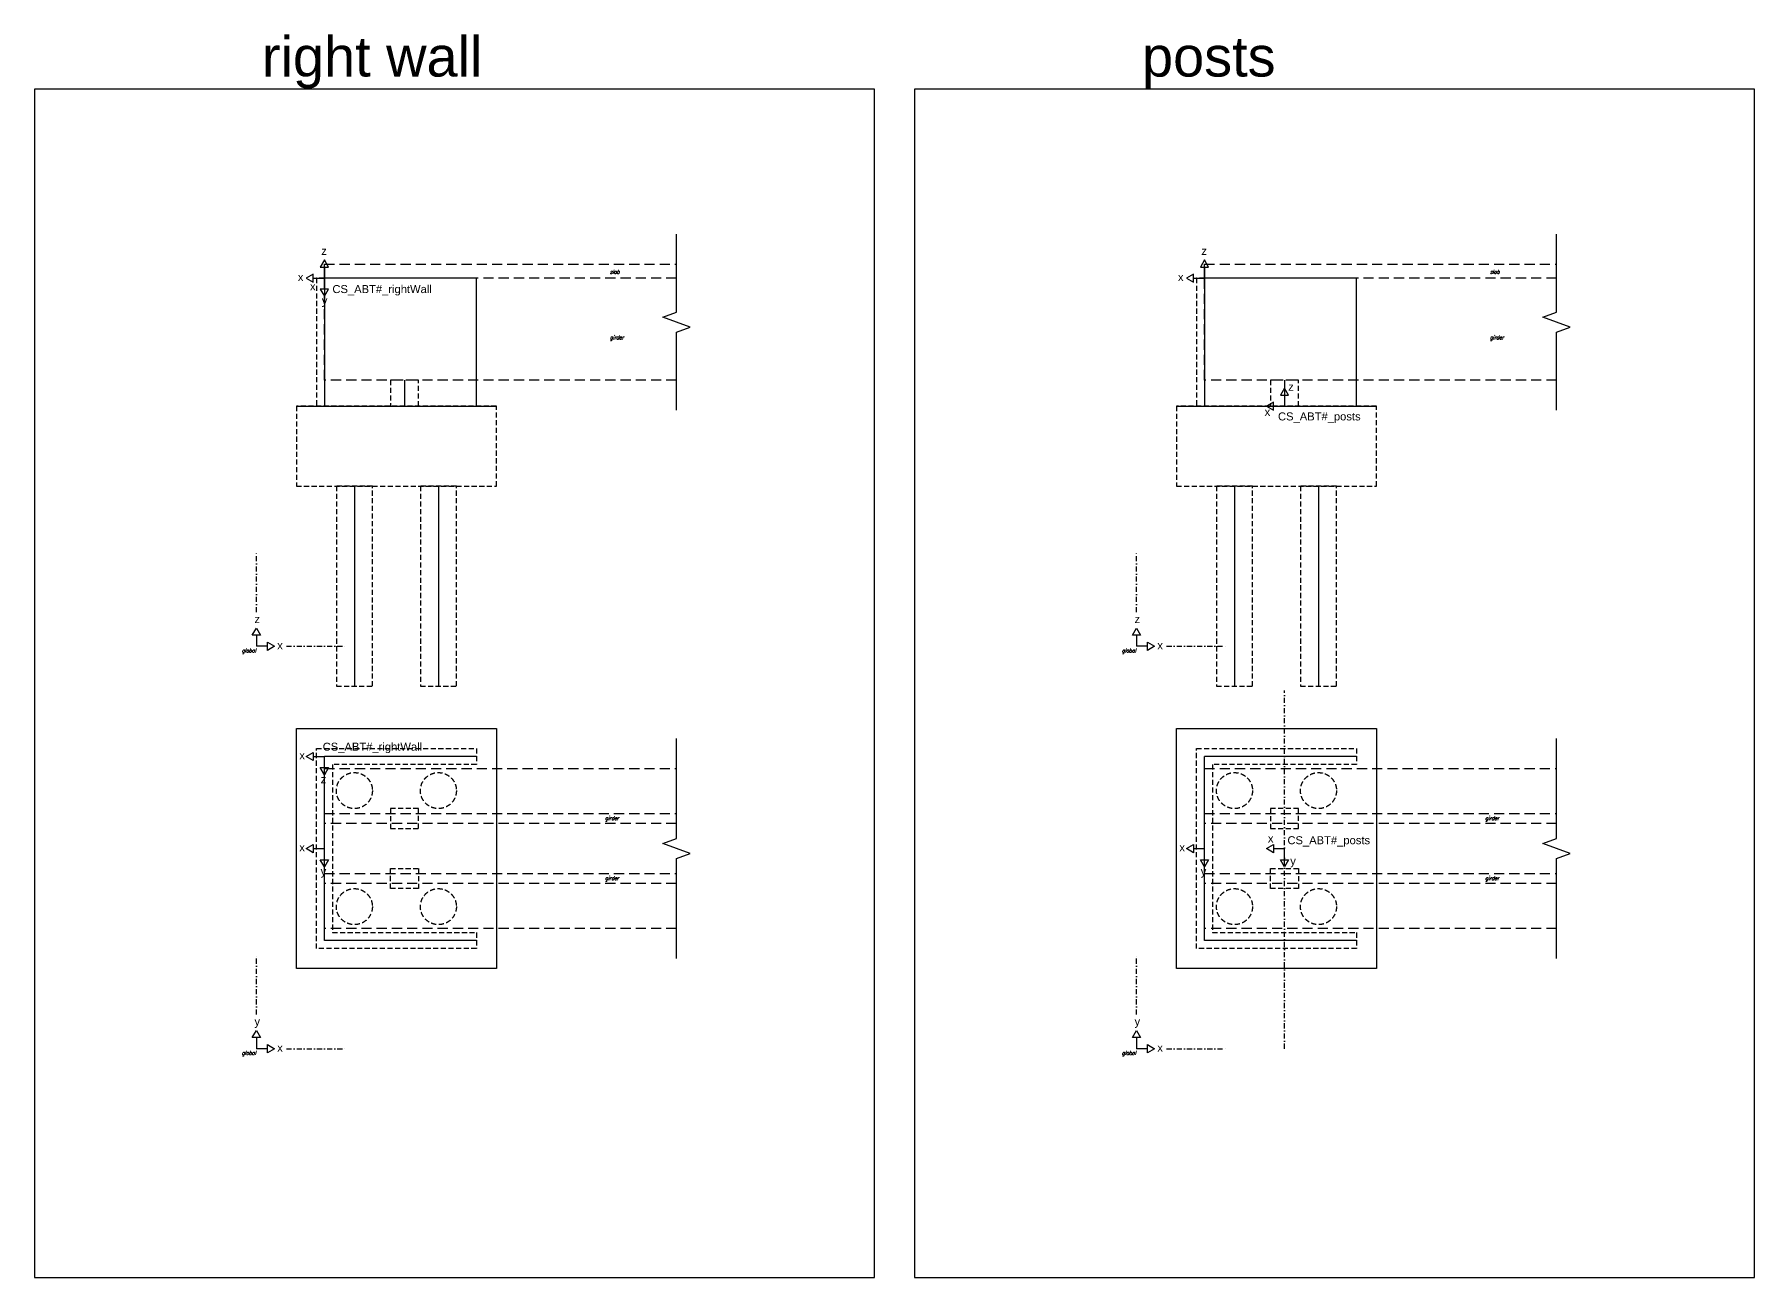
# Model space of a CAD drawing. Header units: millimetres. Extents: x 82860 to 279860, y -75608 to -21238.
# Drawn here: x 170860 to 213860, y -75608 to -44541 of the extents above; entities that cross this region are included whole.
import ezdxf

# ---------------------------------------------------------------- set-up
doc = ezdxf.new("R2010")
doc.units = ezdxf.units.MM
doc.linetypes.add('DASHDOT', pattern=[25.4, 12.7, -6.35, 0, -6.35])
doc.linetypes.add('DASHED', pattern=[19.05, 12.7, -6.35])
for name, color, linetype in [('01', 1, 'Continuous'), ('02', 2, 'Continuous'), ('04', 4, 'Continuous'), ('06', 6, 'Continuous'), ('07', 7, 'Continuous'), ('08', 8, 'Continuous'), ('09', 9, 'Continuous'), ('aux_lines', 30, 'Continuous'), ('Green_04_0.3mm', 106, 'Continuous'), ('Orange_04_0.3mm', 23, 'Continuous'), ('Orange_05_0.4mm', 24, 'Continuous')]:
    doc.layers.add(name, color=color, linetype=linetype)
doc.styles.add('Romans', font='romans.shx', dxfattribs={"width": 0.9, "height": 100})
doc.styles.get("Standard").update_dxf_attribs({"font": 'arial.ttf'})

msp = doc.modelspace()

# ---------------------------------------------------------------- linework, layer by layer
at = {"layer": '01'}
for p, q in [((180108.5, -53181), (180108.5, -53831)), ((202108.5, -53181), (202108.5, -53831))]:
    msp.add_line(p, q, dxfattribs=at)
at = {"layer": '02'}
for p, q in [((178858.5, -55831), (178858.5, -60831)), ((180958.5, -55831), (180958.5, -60831)), ((200858.5, -55831), (200858.5, -60831)), ((202958.5, -55831), (202958.5, -60831))]:
    msp.add_line(p, q, dxfattribs=at)
at = {"layer": '04'}
for p, q in [((177408.5, -53831), (182408.5, -53831)), ((199408.5, -53831), (204408.5, -53831)), ((181908.5, -62587.6), (178108.5, -62587.6)), ((178108.5, -67187.6), (178108.5, -62587.6)), ((203908.5, -62587.6), (200108.5, -62587.6)), ((200108.5, -67187.6), (200108.5, -62587.6)), ((181908.5, -67187.6), (178108.5, -67187.6)), ((203908.5, -67187.6), (200108.5, -67187.6))]:
    msp.add_line(p, q, dxfattribs=at)
for points in [[(178108.5, -53831), (181908.5, -53831), (181908.5, -50631), (178108.5, -50631)], [(200108.5, -53831), (203908.5, -53831), (203908.5, -50631), (200108.5, -50631)], [(182408.5, -61887.6), (182408.5, -67887.6), (177408.5, -67887.6), (177408.5, -61887.6)], [(204408.5, -61887.6), (204408.5, -67887.6), (199408.5, -67887.6), (199408.5, -61887.6)]]:
    msp.add_lwpolyline(points, close=True, dxfattribs=at)
at = {"layer": '06', "linetype": 'DASHDOT', "ltscale": 10}
for p, q in [((176408.5, -58977.9), (176408.5, -57477.9)), ((198408.5, -58977.9), (198408.5, -57477.9)), ((177161.7, -59831), (178661.7, -59831)), ((199161.7, -59831), (200661.7, -59831)), ((176408.5, -69034.4), (176408.5, -67534.4)), ((198408.5, -69034.4), (198408.5, -67534.4)), ((177161.7, -69887.6), (178661.7, -69887.6)), ((199161.7, -69887.6), (200661.7, -69887.6))]:
    msp.add_line(p, q, dxfattribs=at)
at = {"layer": '06'}
for p, q in [((176408.5, -59554.3), (176408.5, -59831)), ((198408.5, -59554.3), (198408.5, -59831)), ((176685.2, -59831), (176408.5, -59831)), ((198685.2, -59831), (198408.5, -59831)), ((176408.5, -69610.9), (176408.5, -69887.6)), ((198408.5, -69610.9), (198408.5, -69887.6)), ((176685.2, -69887.6), (176408.5, -69887.6)), ((198685.2, -69887.6), (198408.5, -69887.6))]:
    msp.add_line(p, q, dxfattribs=at)
for points in [[(176408.5, -59377.9), (176510.4, -59554.3), (176306.7, -59554.3)], [(176861.7, -59831), (176685.2, -59932.9), (176685.2, -59729.1)], [(198408.5, -59377.9), (198510.4, -59554.3), (198306.7, -59554.3)], [(198861.7, -59831), (198685.2, -59932.9), (198685.2, -59729.1)], [(176408.5, -69434.4), (176510.4, -69610.9), (176306.7, -69610.9)], [(198408.5, -69434.4), (198510.4, -69610.9), (198306.7, -69610.9)], [(176861.7, -69887.6), (176685.2, -69989.4), (176685.2, -69785.7)], [(198861.7, -69887.6), (198685.2, -69989.4), (198685.2, -69785.7)]]:
    msp.add_lwpolyline(points, close=True, dxfattribs=at)
at = {"layer": '07', "linetype": 'DASHDOT', "ltscale": 10}
msp.add_line((202108.5, -69887.6), (202108.5, -60937.6), dxfattribs=at)
at = {"layer": '08', "linetype": 'Continuous', "transparency": 33554483}
for points in [[(186908.5, -53931), (186908.5, -51981), (187252, -51856), (186565.1, -51606), (186908.5, -51481), (186908.5, -49531)], [(208908.5, -53931), (208908.5, -51981), (209252, -51856), (208565.1, -51606), (208908.5, -51481), (208908.5, -49531)], [(186908.5, -67637.6), (186908.5, -65137.6), (187252, -65012.6), (186565.1, -64762.6), (186908.5, -64637.6), (186908.5, -62137.6)], [(208908.5, -67637.6), (208908.5, -65137.6), (209252, -65012.6), (208565.1, -64762.6), (208908.5, -64637.6), (208908.5, -62137.6)]]:
    msp.add_lwpolyline(points, dxfattribs=at)
at = {"layer": '08', "linetype": 'DASHED', "ltscale": 10}
for points in [[(178108.5, -50631), (177908.5, -50631), (177908.5, -53831)], [(200108.5, -50631), (199908.5, -50631), (199908.5, -53831)]]:
    msp.add_lwpolyline(points, dxfattribs=at)
for points in [[(179758.5, -53831), (180458.5, -53831), (180458.5, -53181), (179758.5, -53181)], [(201758.5, -53831), (202458.5, -53831), (202458.5, -53181), (201758.5, -53181)], [(177408.5, -55831), (182408.5, -55831), (182408.5, -53831), (177408.5, -53831)], [(199408.5, -55831), (204408.5, -55831), (204408.5, -53831), (199408.5, -53831)], [(178408.5, -60831), (179308.5, -60831), (179308.5, -55831), (178408.5, -55831)], [(180508.5, -60831), (181408.5, -60831), (181408.5, -55831), (180508.5, -55831)], [(200408.5, -60831), (201308.5, -60831), (201308.5, -55831), (200408.5, -55831)], [(202508.5, -60831), (203408.5, -60831), (203408.5, -55831), (202508.5, -55831)], [(181908.5, -62787.6), (178308.5, -62787.6), (178308.5, -66987.6), (181908.5, -66987.6), (181908.5, -67387.6), (177908.5, -67387.6), (177908.5, -62387.6), (181908.5, -62387.6)], [(203908.5, -62787.6), (200308.5, -62787.6), (200308.5, -66987.6), (203908.5, -66987.6), (203908.5, -67387.6), (199908.5, -67387.6), (199908.5, -62387.6), (203908.5, -62387.6)], [(179758.5, -63887.6), (179758.5, -64387.6), (180458.5, -64387.6), (180458.5, -63887.6)], [(201758.5, -63887.6), (201758.5, -64387.6), (202458.5, -64387.6), (202458.5, -63887.6)], [(179758.5, -65887.6), (179758.5, -65387.6), (180458.5, -65387.6), (180458.5, -65887.6)], [(201758.5, -65887.6), (201758.5, -65387.6), (202458.5, -65387.6), (202458.5, -65887.6)]]:
    msp.add_lwpolyline(points, close=True, dxfattribs=at)
for centre in [(178858.5, -63437.6), (180958.5, -63437.6), (200858.5, -63437.6), (202958.5, -63437.6), (178858.5, -66337.6), (180958.5, -66337.6), (200858.5, -66337.6), (202958.5, -66337.6)]:
    msp.add_circle(centre, 450, dxfattribs=at)
at = {"layer": '09', "linetype": 'DASHED', "ltscale": 20, "transparency": 33554483}
for points in [[(186908.5, -53181), (178108.5, -53181), (178108.5, -50281), (186908.5, -50281)], [(186908.5, -50631), (178108.5, -50631), (178108.5, -50281), (186908.5, -50281)], [(208908.5, -53181), (200108.5, -53181), (200108.5, -50281), (208908.5, -50281)], [(208908.5, -50631), (200108.5, -50631), (200108.5, -50281), (208908.5, -50281)], [(186908.5, -66887.6), (178108.5, -66887.6), (178108.5, -62887.6), (186908.5, -62887.6)], [(208908.5, -66887.6), (200108.5, -66887.6), (200108.5, -62887.6), (208908.5, -62887.6)], [(186908.5, -64262.6), (178108.5, -64262.6), (178108.5, -64012.6), (186908.5, -64012.6)], [(208908.5, -64262.6), (200108.5, -64262.6), (200108.5, -64012.6), (208908.5, -64012.6)], [(186908.5, -65762.6), (178108.5, -65762.6), (178108.5, -65512.6), (186908.5, -65512.6)], [(208908.5, -65762.6), (200108.5, -65762.6), (200108.5, -65512.6), (208908.5, -65512.6)]]:
    msp.add_lwpolyline(points, dxfattribs=at)
at = {"layer": 'aux_lines'}
for points in [[(170859.9, -75607.7), (191859.9, -75607.7), (191859.9, -45907.7), (170859.9, -45907.7)], [(192859.9, -75607.7), (213859.9, -75607.7), (213859.9, -45907.7), (192859.9, -45907.7)]]:
    msp.add_lwpolyline(points, close=True, dxfattribs=at)
at = {"layer": 'Green_04_0.3mm'}
for p, q in [((177831.9, -50631), (178108.5, -50631)), ((178108.5, -50354.3), (178108.5, -50631)), ((199831.9, -50631), (200108.5, -50631)), ((200108.5, -50354.3), (200108.5, -50631)), ((177831.9, -64887.6), (178108.5, -64887.6)), ((178108.5, -65164.2), (178108.5, -64887.6)), ((199831.9, -64887.6), (200108.5, -64887.6)), ((200108.5, -65164.2), (200108.5, -64887.6))]:
    msp.add_line(p, q, dxfattribs=at)
for points in [[(178108.5, -50177.9), (178006.7, -50354.3), (178210.4, -50354.3)], [(200108.5, -50177.9), (200006.7, -50354.3), (200210.4, -50354.3)], [(177655.4, -50631), (177831.9, -50732.9), (177831.9, -50529.1)], [(199655.4, -50631), (199831.9, -50732.9), (199831.9, -50529.1)], [(177655.4, -64887.6), (177831.9, -64785.7), (177831.9, -64989.4)], [(199655.4, -64887.6), (199831.9, -64785.7), (199831.9, -64989.4)], [(178108.5, -65340.7), (178006.7, -65164.2), (178210.4, -65164.2)], [(200108.5, -65340.7), (200006.7, -65164.2), (200210.4, -65164.2)]]:
    msp.add_lwpolyline(points, close=True, dxfattribs=at)
at = {"layer": 'Orange_04_0.3mm'}
for p, q in [((177831.9, -50631), (178108.5, -50631)), ((178108.5, -50907.6), (178108.5, -50631)), ((202108.5, -53554.3), (202108.5, -53831)), ((201831.9, -53831), (202108.5, -53831)), ((177831.9, -62587.6), (178108.5, -62587.6)), ((178108.5, -62864.2), (178108.5, -62587.6)), ((201831.9, -64887.6), (202108.5, -64887.6)), ((202108.5, -65164.2), (202108.5, -64887.6))]:
    msp.add_line(p, q, dxfattribs=at)
for points in [[(177655.4, -50631), (177831.9, -50732.9), (177831.9, -50529.1)], [(178108.5, -51084.1), (178210.4, -50907.6), (178006.7, -50907.6)], [(201655.4, -53831), (201831.9, -53932.9), (201831.9, -53729.1)], [(202108.5, -53377.9), (202006.7, -53554.3), (202210.4, -53554.3)], [(177655.4, -62587.6), (177831.9, -62485.7), (177831.9, -62689.4)], [(178108.5, -63040.7), (178006.7, -62864.2), (178210.4, -62864.2)], [(201655.4, -64887.6), (201831.9, -64785.7), (201831.9, -64989.4)], [(202108.5, -65340.7), (202006.7, -65164.2), (202210.4, -65164.2)]]:
    msp.add_lwpolyline(points, close=True, dxfattribs=at)

# ---------------------------------------------------------------- texts
at = {"layer": '06'}
for s, p in [('z', (176360.7, -59250.5)), ('z', (198360.7, -59250.5)), ('x', (176929.8, -59906.6)), ('x', (198929.8, -59906.6)), ('y', (176360.7, -69307.1)), ('y', (198360.7, -69307.1)), ('x', (176929.8, -69963.2)), ('x', (198929.8, -69963.2))]:
    msp.add_text(s, height=200, dxfattribs=at).set_placement(p)
at = {"layer": '06', "transparency": 33554483, "style": 'Romans', "oblique": 15, "width": 0.9}
for p in [(176043.3, -59988.5), (198043.3, -59988.5), (176043.3, -70045.1), (198043.3, -70045.1)]:
    msp.add_text('global', height=100, dxfattribs=at).set_placement(p)
at = {"layer": '08', "transparency": 33554483, "style": 'Romans', "oblique": 15, "width": 0.9}
for s, p in [('slab', (185245.7, -50523.1)), ('slab', (207245.7, -50523.1)), ('girder', (185245.7, -52160.8)), ('girder', (207245.7, -52160.8)), ('girder', (185125.3, -64175.1)), ('girder', (207125.3, -64175.1)), ('girder', (185125.3, -65675.1)), ('girder', (207125.3, -65675.1))]:
    msp.add_text(s, height=100, dxfattribs=at).set_placement(p)
at = {"layer": 'aux_lines'}
for s, p in [('right wall', (176547.3, -45593.9)), ('posts', (198547.3, -45593.9))]:
    msp.add_text(s, height=1000, dxfattribs=at).set_placement(p)
at = {"layer": 'Green_04_0.3mm'}
for s, p in [('z', (178030.2, -50051.3)), ('z', (200030.2, -50051.3)), ('x', (177445.1, -50704.8)), ('x', (199445.1, -50704.8)), ('x', (177481.6, -64956.8)), ('x', (199481.6, -64956.8)), ('y', (178014.7, -65554.1)), ('y', (200014.7, -65554.1))]:
    msp.add_text(s, height=200, dxfattribs=at).set_placement(p)
at = {"layer": 'Orange_04_0.3mm'}
for s, p in [('x', (177748.5, -50936.6)), ('y', (178044, -51290.2)), ('z', (202201.7, -53444.4)), ('x', (201611.6, -54072.9)), ('x', (177481.6, -62656.8)), ('z', (178014.7, -63254.1)), ('x', (201693.5, -64735.3)), ('y', (202252.3, -65295.1))]:
    msp.add_text(s, height=200, dxfattribs=at).set_placement(p)
at = {"layer": 'Orange_05_0.4mm'}
for s, p in [('CS_ABT#_rightWall', (178309.1, -51004.6)), ('CS_ABT#_posts', (201946.5, -54187.1)), ('CS_ABT#_rightWall', (178067, -62440.7)), ('CS_ABT#_posts', (202182.5, -64778.4))]:
    msp.add_text(s, height=200, dxfattribs=at).set_placement(p)

doc.saveas('drawing.dxf')
